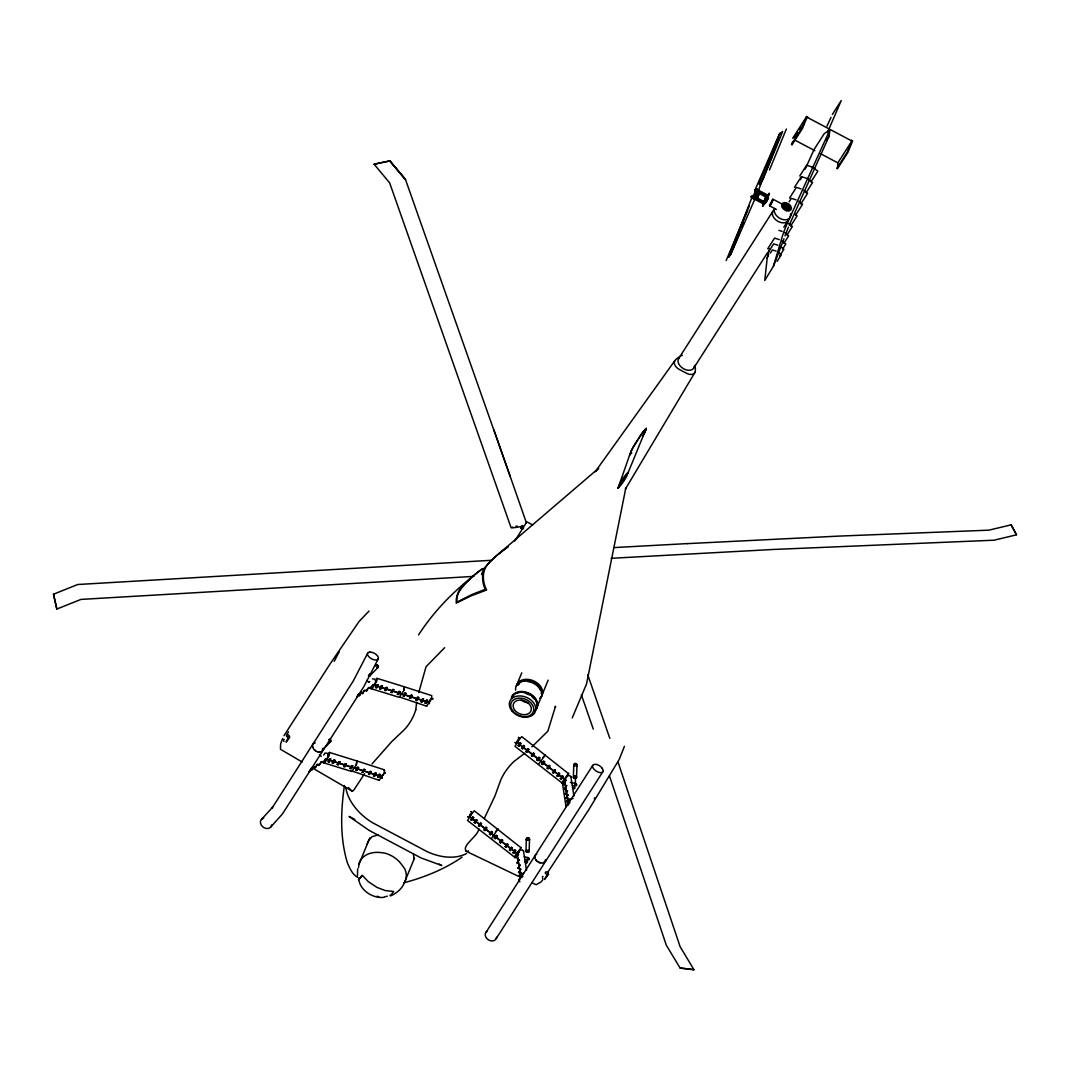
<?xml version="1.0" encoding="UTF-8"?>
<svg xmlns="http://www.w3.org/2000/svg" width="1070" height="1070" viewBox="0 0 1070 1070"><rect width="100%" height="100%" fill="white"/><g stroke="black" fill="none" stroke-linecap="round" stroke-linejoin="round"><path stroke-width="1.5" d="M414.157 858.942L413.314 853.566M526.707 851.145L526.975 852.068M574.697 764.461L576.061 764.502M575.446 785.487L575.433 776.874M381.789 776.539L326.938 759.218L324.772 762.696L323.969 762.295M326.938 759.218L329.333 755.233L329.413 752.437L327.674 754.818M354.197 768.126L326.751 759.499M354.371 767.832L381.602 776.954M429.765 700.676L429.07 703.07L429.204 702.375L374.339 685.041L372.186 688.518L371.37 688.117M374.339 685.041L376.747 681.055L377.188 679.022L376.413 678.567M525.958 851.158L526.32 839.482M529.142 851.533L529.516 839.856M573.373 776.994L573.747 765.304M576.569 777.368A1.618 1.11 1.8 0 0 574.376 776.138A1.618 1.11 1.8 0 0 573.975 778.024A1.618 1.11 1.8 0 0 576.569 777.368L576.931 765.679M357.634 868.853L357.474 875.768M731.786 249.591L728.657 257.201L730.716 254.526L729.606 254.071L752.036 197.228M753.333 196.398L754.016 196.077M755.206 191.904L756.49 190.661M755.527 190.901L755.473 191.945M755.835 193.67C752.103 192.52 757.052 196.84 755.888 193.563C752.317 192.172 756.196 197.04 756.022 193.857M757.239 191.423L757.44 192.199M756.249 192.225C757.868 192.867 757.212 189.858 756.811 192.279M471.255 814.029L469.034 816.57M470.345 814.885L472.017 812.906L471.429 813.829M517.318 740.213L518.228 740.601L517.118 741.537M523.457 528.045L522.949 527.082L523.444 528.647M382.364 774.841L382.003 777.128M383.729 774.332L382.859 775.161M430.381 699.459L430.969 698.536L430.247 701.224L430.367 699.74M369.324 675.331L369.377 674.742M769.437 248.628L767.177 258.258L764.769 280.447L773.409 266.269L783.962 238.757M415.789 709.798L416.658 702.188M790.195 223.068L829.049 136.264L829.892 129.871L824.208 133.696L814.056 149.559L805.215 169.113M807.85 117.152L806.646 116.51L801.831 128.199L791.466 144.396L792.067 144.718L792.576 141.935M851.426 140.224L852.63 140.865L847.814 152.555L837.462 168.752L837.85 162.881L851.854 140.986L807.074 117.259L803.57 122.742M536.806 854.087C532.365 855.773 535.896 861.658 539.2 862.5M538.625 862.259L542.811 863.142L545.526 860.895M545.566 860.695L545.566 859.571M344.42 785.474C340.768 811.006 339.832 838.278 347.496 863.169C349.943 868.425 352.217 874.337 357.581 877.306M318.338 751.902C314.085 751.822 309.377 744.172 315.222 742.834M317.75 751.769L321.682 751.728L323.3 748.492M534.866 855.706L534.719 857.257M545.433 861.323L545.58 859.772M752.798 197.121L752.785 195.957L753.922 195.743M752.879 196.011L753.494 195.623M756.811 192.359L755.821 191.209L757.038 190.607M755.875 191.436L757.694 191.463M756.209 191.557L755.567 191.022M756.998 189.938L758.229 190.447L756.998 189.938A1.471 1.07 22.4 0 0 755.153 190.219A1.471 1.07 22.4 0 0 755.861 191.824L755.928 192.038M757.694 192.212L756.53 192.052M757.159 191.53A1.471 1.07 22.4 0 0 757.948 191.089L756.958 192.453M521.277 528.406C524.287 530.8 519.057 526.079 522.24 528.206M521.571 527.59L522.521 528.968M521.933 527.858L521.424 527.778M522.548 528.419L522.066 527.135L522.173 527.991M358.691 878.002C359.052 889.758 372.467 898.626 383.715 897.355M418.758 692.584L426.034 666.744L444.625 647.698M526.614 861.898L525.517 861.898M594.358 799.049L594.773 797.765M751.421 197.642L751.728 197M755.794 189.724L756.115 189.082M755.835 189.443L755.473 190.126M755.928 190.754L756.905 188.949L756.222 190.714M756.276 195.181L755.848 195.93L756.249 195.181M756.584 194.272L756.918 193.55M758.068 191.262L779.321 137.602M757.426 192.48L757.774 191.169M758.536 190.246L768.247 195.355L763.391 203.781L763.712 202.524L755.353 198.084M757.667 195.141L758.269 194.031L757.747 194.9M764.528 200.291L763.712 201.427L757.092 197.843L757.707 196.211L759.392 193.469L766.013 197.295M757.6 195.636L756.971 196.813L757.386 195.93M763.432 202.778L763.017 203.701L763.552 202.792M762.669 205.908L763.218 204.25M765.639 202.899L765.157 203.501L765.398 202.511M769.383 193.456L767.618 196.479M769.223 193.563L767.083 198.726M769.892 205.213L769.771 205.935L776.432 209.466M428.816 703.578L429.538 703.578M555.263 707.257L555.531 706.213L547.84 731.198L531.897 746.847M773.409 266.269L782.424 236.095A57.512 5.109 -62.1 0 1 787.734 222.292L829.892 129.871L828.14 132.613M631.808 449.895L632.143 449.226A79.742 62.06 21.6 0 1 633.881 446.217L640.101 436.266A76.077 59.211 21.6 0 1 644.715 430.006L646.293 428.374L627.461 474.277A76.144 55.787 22.4 0 1 619.624 486.476L618.099 488.08L618.353 487.318M618.647 487.479L618.099 488.08L630.083 453.733A64.989 50.598 21.7 0 1 631.768 449.988M630.11 453.667L629.615 455.071L630.685 453.974M618.326 487.412L618.848 486.061M643.739 434.206A74.392 57.9 21.7 0 0 645.839 429.712L646.293 428.374L643.739 432.374M784.979 235.881L785.567 234.303M751.086 196.826L751.595 196.011L751.086 196.853M752.036 196.679L751.809 197.241M763.913 200.719L763.405 202.016L764.247 200.745M763.726 201.628L763.472 202.604L766.922 196.024M764.381 202.899L762.509 206.015M764.314 201.775C761.88 208.73 769.771 192.787 767.752 196.385M768.273 198.017L768.367 197.201M769.464 204.664L769.584 205.306M772.66 199.06L772.099 200.906M772.781 200.491L773.008 199.608M759.82 184.762L763.231 178.703L782.678 131.543L779.789 133.469L758.951 184.053M624.412 746.325L619.236 759.419L588.915 809.495L547.452 872.786M730.636 254.62L740.507 230.264M786.209 232.631L788.456 227.107M741.764 227.214L743.623 222.627M358.905 864.413L369.832 837.877M391.366 895.577C396.836 893.009 401.905 888.782 404.206 883.084L414.531 858.033M517.318 683.596L521.745 672.856M536.444 708.554L548.161 680.145M726.142 260.572L749.415 205.654M779.789 133.469L780.672 134.178M742.54 222.547L747.555 210.335M730.716 254.526L755.126 198.498M754.898 197.348L755.219 196.372L754.096 195.783M755.273 196.786L754.912 197.468L754.832 196.024M769.477 169.983L786.356 129.029M792.067 144.718L802.433 128.507L807.074 117.259M836.86 168.431L847.213 152.234L851.854 140.986M369.31 674.956L368.561 675.197M527.002 851.105L526.801 851.947M528.232 851.626L527.858 850.971M574.122 776.98L574.229 777.783M356.35 764.742L356.858 760.944L356.323 764.729L351.803 771.51L324.357 763.017M371.771 688.839L399.217 697.346L403.764 690.565L404.299 686.779L376.827 678.26M789.312 225.128L790.115 223.255M403.724 690.551L404.259 686.766L431.732 695.62L431.598 698.389L426.622 706.173L399.591 697.025M755.179 189.617L779.602 133.616M758.683 190.139L757.961 191.53M757.975 196.238L757.627 197.067M758.63 194.874L758.242 195.476L758.737 194.432M764.1 201.655L762.736 206.135L765.572 202.056M765.679 198.097L766.414 196.291L765.384 197.709M766.187 197.148L764.823 199.916M764.542 201.882L763.833 204.022L764.823 202.805M767.578 197.696L768.287 195.569M767.792 197.83L768.501 195.69L767.524 196.907M768.086 197.736L766.053 201.722M768.367 197.883L767.631 199.421M772.42 200.036L771.363 202.417M781.996 205.948L782.29 205.266M282.614 738.554L280.621 743.891L280.447 749.281L302.221 762.014M521.117 847.841L474.331 810.819L471.897 813.601L467.563 820.489L514.496 857.057L516.328 855.211M568.544 773.677L521.759 736.641L519.311 739.437L514.991 746.312L561.924 782.892L564.412 780.137M497.924 828.996L491.625 838.399M538.758 764.047L545.352 754.818L542.905 757.614M514.496 857.057L516.917 853.178L469.931 816.678M561.924 782.892L564.345 779L517.345 742.513M800.413 179.747L801.791 176.71M468.673 580.207C463.002 586.4 455.9 592.646 456.957 602.035L472.244 594.385L485.218 589.329L484.697 588.219A40.486 27.325 32.6 0 1 482.771 574.951L483.051 573.68L481.58 574.617L483.734 568.732L490.943 560.827A225.168 151.967 32.6 0 1 508.33 546.837M826.949 126.14L831.015 117.366M767.31 198.846L769.156 193.336L767.698 195.168M769.771 205.935L772.874 199.702M772.299 201.815L772.674 201.026M484.295 818.483L495.009 795.826L500.533 780.552A85.118 53.166 -10.4 0 1 513.707 761.693L524.755 753.213M286.987 734.568L288.485 731.8M764.408 200.143L764.836 199.287M764.582 200.625L765.144 199.528M765.224 199.18L765.598 198.431M764.782 202.872L767.364 198.07M766.749 199.943L767.591 198.191M767.685 199.368L766.789 201.08M771.737 201.521L770.387 204.009M284.005 735.692L330.215 663.734L358.998 621.576L369.03 611.05M367.585 653.369L353.18 681.149L271.967 808.198L272.663 807.168L261.495 819.379M378.298 658.745L363.894 686.539L282.44 813.962L270.576 827.217M757.293 196.064L757.333 196.225M757.894 196.385L757.6 197.214M765.652 201.347L766.535 199.715M765.879 201.468L766.762 199.836M771.403 203.514L771.858 202.671M758.403 190.34L757.64 190.982M757.774 196.853L759.392 193.469M764.421 200.598L764.836 199.756M765.732 198.431L766.856 196.546M766.16 201.04L764.06 204.156L765.358 201.936M766.789 201.026L765.919 202.551M770.935 203.193L769.972 204.691M478.758 828.702C478.838 835.857 460.488 845.902 466.56 851.386L468.66 851.038M694.965 372.373L625.455 488.95L625.83 487.947L586.561 683.904L572.236 717.93M758.523 190.139L758.416 190.393M765.745 197.642L766.775 196.131M765.639 202.39L766.08 201.628M770.922 204.129L769.811 205.52M358.477 879.767L362.248 875.26L368.254 881.613L377.028 887.431L385.24 890.548L393.693 891.484L390.296 895.951L390.015 895.282M799.771 175.948L806.606 165.261L812.826 167.254L817.828 171.213L810.993 181.9M794.502 187.317L801.336 176.63L807.556 178.61L812.558 182.582L806.018 192.827M789.553 198.057L796.388 187.37L801.055 188.855M767.725 248.788L774.56 238.102L779.227 239.6M485.579 933.027L592.606 765.585M496.266 938.47L603.052 771.416M514.737 541.072L526.881 521.839L532.686 524.915M767.993 252.734L773.677 243.866L777.917 245.217M781.301 253.363L783.895 249.283L780.471 246.582M323.728 755.099L325.039 753.039L327.54 753.36L328.383 756.289L326.403 759.379L309.712 770.239M326.296 759.272L323.488 763.084M372.454 678.861L374.955 679.183L375.797 682.112L370.902 688.919M418.557 634.898C432.414 613.551 450.002 594.706 469.89 578.857M792.723 138.284L806.646 116.51M793.94 137.789L797.444 132.319M799.196 129.577L800.948 126.849M832.366 114.436L841.234 100.567L827.712 131.864M678.407 358.972L772.714 211.499M826.508 140.224L829.049 136.264M785.527 207.928L785.795 207.5A1.511 1.016 32.6 0 1 785.273 206.965M786.41 208.396L787.226 207.112L785.888 208.168A2.18 1.471 32.6 0 1 785.059 205.306A2.18 1.471 32.6 0 1 788.376 206.777A2.18 1.471 32.6 0 1 786.41 208.396L785.808 208.128M693.989 367.639L767.645 252.48M783.815 227.201L788.296 220.179M618.099 488.08L628.21 472.258L626.645 473.849A76.144 55.787 22.4 0 0 618.875 486.074M782.665 248.976L785.781 244.054L782.036 241.084M780.458 254.687L781.06 253.75M517.492 741.711L516.556 742.754L517.158 741.831M518.669 739.851L517.746 740.895L519.445 738.728L518.509 738.367M518.589 852.121L518.161 852.897M564.264 780.712L565 779.655M517.719 854.529L518.308 853.606M518.896 852.683L519.485 851.76M565.495 780.418L565.722 779.428M519.86 877.052L522.173 873.428M521.919 877.32L522.815 876.45M568.317 805.068L568.745 804.078M569.347 803.142L569.935 802.219M789.138 201.775L791.345 198.351L796.013 199.836M770.413 253.001L772.393 249.925L776.124 251.116M783.922 243.278L788.657 235.828L784.899 232.859M779.575 256.051L780.164 255.141M787.012 234.945L792.375 226.519L788.617 223.55M777.087 261.414L781.381 254.687L778.371 252.306M800.775 204.009L807.609 193.309L803.864 190.34M795.746 214.99L802.58 204.303L798.822 201.334M790.596 226.104L797.137 215.846L794.635 213.866M286.158 741.323L289.221 736.695M289.85 737.029L286.212 742.272M752.892 195.797L752.625 196.439A1.685 1.23 22.4 0 0 752.611 198.512A1.471 1.07 22.4 0 1 752.825 196.666A1.471 1.07 22.4 0 1 754.979 197.549A1.471 1.07 22.4 0 1 753.788 198.846M752.932 196.158L753.761 196.211M757.841 191.704L757.172 192.453M544.817 878.644L547.88 874.016A1.498 1.097 33.4 0 0 546.783 871.916A1.498 1.097 33.4 0 0 545.459 873.307A1.498 1.097 33.4 0 0 547.88 874.016M548.669 874.11L544.577 879.513M757.694 196.974L757.092 197.843M765.692 202.257L765.023 203.246M769.624 205.213L770.146 204.544M360.296 878.176L362.008 875.648M674.729 360.831L595.241 471.723L598.678 468.232L498.647 553.885M542.918 879.66L541.099 881.907L536.123 884.756L531.616 882.603M495.477 831.778L497.951 829.009M364.576 773.744L353.488 790.583L351.629 790.81L348.392 787.52M757.948 191.423L757.573 192.065M522.32 525.544C526.346 526.039 506.953 529.155 512.704 527.109M356.698 697.145L356.818 697.025M369.003 682.165L369.712 681.563M372.052 763.9L391.633 741.724L404.366 729.633A85.279 59.733 58.8 0 0 415.789 709.798M574.256 776.833L574.403 777.903L575.553 777.783M574.563 776.847L574.55 777.622M527.336 838.385L528.513 838.318M756.436 191.811L757.159 191.771A1.685 1.23 22.4 0 0 758.175 190.219M754.832 197.402L755.112 196.372M517.158 742.807L564.158 779.294M469.743 816.972L516.73 853.472M369.805 675.825L377.469 668.014M322.391 750.003L330.068 742.192M564.345 779L568.732 773.249M516.917 853.178L521.317 847.413M470.813 814.778L469.904 814.39M469.757 579.191L468.045 580.662L470.586 578.255A262.524 177.179 32.6 0 1 482.557 568.651M383.903 770.119L384.692 770.507L383.755 773.583L379.208 780.351L351.401 770.801L352.19 771.202M757.975 189.885A1.685 1.23 22.4 0 0 755.393 189.377A1.685 1.23 22.4 0 0 755.982 191.45L756.878 191.142L756.089 190.941M334.174 661.38L339.284 651.643M544.336 862.567L543.493 862.942M523.564 872.933L518.576 879.981L519.886 881.733M462.026 857.204C444.398 869.281 424.362 877.4 403.764 882.817M357.126 696.062L373.711 685.094M575.553 777.93L575.874 777.021L574.643 776.807M526.828 851.158L528.326 851.198M527.991 851.827L528.152 850.918M528.125 852.108L528.446 851.198M373.055 684.813L372.199 685.736L373.162 684.706M330.041 740.828L330.108 739.945M511.099 527.737L389.64 182.863L374.085 164.191L389.828 160.915L405.517 179.573L510.029 475.989M389.868 160.941L405.517 179.573L389.828 160.915L374.085 164.245M387.38 896.192L384.491 896.914M53.5 594.291L56.804 609.057L80.959 599.414L473.983 576.382M263.742 818.175L262.498 818.617A5.872 4.708 37.4 0 0 260.92 824.355L261.682 825.639A6.072 4.882 37.4 0 0 268.329 828.421L269.573 827.979A5.872 4.708 37.4 0 0 271.606 824.943M757.252 192.319L757.466 191.383M752.972 195.81L754.109 195.877M754.872 193.255L754.216 194.299L755.34 194.9M515.954 526.306L517.131 526.025M1016.5 534.719L1011.137 524.862L988.814 530.172L839.602 536.07L687.475 543.627M617.925 761.8L680.132 946.723L693.962 969.741L680.145 968.123L666.289 945.144L609.432 775.857M521.585 529.102L522.32 529.075M680.212 968.042L685.964 968.604M573.132 798.461L570.123 799.343L566.003 806.553L562.419 782.946L567.408 775.91L569.548 775.589L570.885 776.553L573.948 796.16M611.13 558.313L772.58 549.498L994.07 540.203L1016.473 534.826L1011.137 524.862M614.327 547.572L687.515 543.587M492.253 560.239L77.695 584.514L53.513 594.224L56.83 609.031M378.111 834.921L372.133 836.686L368.909 840.111A24.717 18.11 22.4 0 0 367.117 844.484M756.824 190.554L755.901 191.624M757.426 191.998L756.276 191.383M753.32 196.051L752.611 196.8M319.729 752.076L318.592 751.942M575.098 777.89L574.403 777.743M572.517 785.634L575.78 785.768A1.605 1.083 32.6 0 0 575.392 783.347L570.39 782.411M525.089 859.798L528.353 859.946A1.605 1.083 32.6 0 0 527.978 857.525L524.22 856.816M596.097 764.502L594.853 764.368A5.872 3.023 32.7 0 0 592.793 767.444L593.409 768.528A6.072 3.13 32.7 0 0 599.561 772.513L600.805 772.647A5.872 3.023 32.7 0 0 602.865 769.557L602.236 768.487M686.86 968.724L693.922 969.714M564.572 779.575L568.143 802.433M564.385 779.87L567.969 802.727M517.158 853.753L520.876 876.638M516.97 854.034L520.689 876.932M756.075 191.048L756.824 191.276M540.631 862.982L539.454 862.607M377.081 896.232L378.78 896.727M374.166 685.322L429.016 702.656M329.413 752.437L356.858 760.944M778.973 230.384L782.09 231.374M356.885 760.957L384.317 769.798M431.825 699.111L430.969 698.576M759.794 183.518L760.462 184.174M465.517 850.944L518.094 876.129M794.528 139.929L814.858 150.696M820.422 153.652L837.85 162.881M773.222 199.354L781.22 203.581M757.921 191.436L767.605 196.572M753.333 198.565L763.017 203.701M354.812 819.473L349.061 816.437L369.284 830.494L421.018 857.913L441.803 865.55L438.927 864.025M313.697 768.701L352.391 791.265M377.242 665.54L377.697 666.062A1.618 1.177 44.5 0 1 377.014 668.054M315.556 750.672L314.54 749.896M755.567 192.172L756.008 192.56A1.672 1.23 22.4 0 1 754.698 190.768A1.672 1.23 22.4 0 1 756.905 190.366M526.52 870.325L523.457 850.73L522.133 849.767L519.124 850.65L515.004 857.859M562.432 783.695L563.73 784.698M536.645 860.775L535.829 859.865M366.783 680.373L368.709 682.245M319.382 754.551L321.308 756.423M522.508 527.109L522.695 527.871M572.57 788.015L573.747 788.028M526.172 861.912L525.999 862.661L525.076 861.912M755.259 191.771L755.286 191.343M522.093 528.446L521.799 527.55M426.275 705.438L426.622 706.173M378.874 779.615L379.208 780.351M522.789 528.513L522.601 527.443M521.692 527.523L522.013 528.526L521.531 527.711M312.734 747.382L312.44 746.419M756.062 191.69L756.022 191.276A1.471 1.07 22.4 0 1 755.554 189.497A1.471 1.07 22.4 0 1 757.814 189.952M752.785 196.706L752.691 196.492A1.685 1.23 22.4 0 1 755.166 197.522A1.685 1.23 22.4 0 1 753.815 199.007M587.711 674.702L609.833 738.407M493.912 429.872L526.4 522.748M581.398 694.911L593.288 729.111M521.558 528.58L521.13 527.791M570.885 776.553L570.898 777.301M523.457 850.73L523.471 851.466M345.69 787.172A46.358 31.284 32.6 0 0 372.668 822.79L427.211 851.68A46.358 31.284 32.6 0 0 466.56 853.526M680.707 356.042A40.887 27.593 32.6 0 0 675.157 360.256A7.356 4.962 32.6 0 0 678.567 369.03L687.207 373.617A7.356 4.962 32.6 0 0 695.339 370.956A40.887 27.593 32.6 0 0 695.018 365.351M681.523 355.641A40.887 27.593 32.6 0 1 682.366 355.253M504.96 549.03A224.071 151.218 32.6 0 0 488.388 563.582A40.285 27.191 32.6 0 0 485.446 587.47L486.623 590.011L470.519 596.084L456.194 603.172L456.301 599.2A47.401 31.993 32.6 0 1 462.039 586.614A263.608 177.901 32.6 0 1 481.915 569.227M694.376 366.074A8.934 6.032 32.6 0 1 685.75 369.738L683.636 368.802A8.934 6.032 32.6 0 1 679.33 357.701M788.697 218.601A8.934 6.032 32.6 0 1 780.057 222.279L777.957 221.343A8.934 6.032 32.6 0 1 775.028 209.332M631.741 452.77A72.145 56.162 21.7 0 1 631.22 453.386M643.324 434.982A74.392 57.9 21.7 0 1 642.428 436.507M640.769 435.102A74.017 54.222 22.4 0 0 640.328 435.798L634.202 445.321A74.017 54.222 22.4 0 0 632.517 448.183M641.238 434.407A74.017 54.222 22.4 0 1 645.25 429.404M785.353 205.881A1.511 1.016 32.6 0 1 787.868 206.991M790.449 213.853A8.934 6.032 32.6 0 1 781.969 219.283L779.87 218.347A8.934 6.032 32.6 0 1 774.626 208.516M752.745 197.214A1.672 1.23 22.4 0 1 753.12 195.502A1.672 1.23 22.4 0 1 755.38 196.184A1.672 1.23 22.4 0 1 755.005 197.897M758.055 191.062A1.672 1.23 22.4 0 1 757.025 192.199M755.781 191.945A1.672 1.23 22.4 0 1 754.979 190.126A1.672 1.23 22.4 0 1 757.119 189.871M757.854 191.048A1.471 1.07 22.4 0 1 756.945 192.038M757.547 190.901A1.672 1.23 22.4 0 1 757.185 192.613M752.825 198.003A1.672 1.23 22.4 0 1 752.705 196.118A1.672 1.23 22.4 0 1 755.086 196.586A1.672 1.23 22.4 0 1 754.805 198.405M754.43 198.485A1.672 1.23 22.4 0 1 754.016 198.498M752.705 197.656A1.471 1.07 22.4 0 1 752.932 196.198A1.471 1.07 22.4 0 1 754.845 196.586A1.471 1.07 22.4 0 1 754.952 198.097M517.84 685.402A12.546 9.189 22.4 0 1 519.498 683.583M527.67 681.563A12.546 9.189 22.4 0 1 540.203 689.869M515.606 690.19A13.723 10.045 22.4 0 1 530.921 681.577A13.723 10.045 22.4 0 1 540.858 697.867M521.331 700.088A9.443 6.915 22.4 0 0 514.831 710.253A9.443 6.915 22.4 0 0 530.533 711.764A9.443 6.915 22.4 0 0 521.331 700.088A9.443 6.915 22.4 0 0 528.018 702.816M518.281 684.332A12.546 9.189 22.4 0 1 532.82 681.684A12.546 9.189 22.4 0 1 541.273 693.801M511.299 698.188A13.723 10.045 22.4 0 1 529.824 693.627A13.723 10.045 22.4 0 1 534.625 710.547M516.315 686.017A13.723 10.045 22.4 0 1 534.839 681.456A13.723 10.045 22.4 0 1 539.641 698.376M511.995 696.503A13.723 10.045 22.4 0 1 531.054 695.273A13.723 10.045 22.4 0 1 534.318 711.282M512.998 696.129A12.934 9.47 22.4 0 1 514.71 694.256M517.091 692.919A12.934 9.47 22.4 0 1 530.961 694.978A12.934 9.47 22.4 0 1 536.699 705.906M526.092 693.574A12.934 9.47 22.4 0 1 529.209 694.858M531.977 696.69A12.934 9.47 22.4 0 1 534.211 698.951M375.155 665.808A1.618 1.177 44.5 0 1 377.362 666.088A1.618 1.177 44.5 0 1 377.188 668.161M375.316 665.66A1.618 1.177 44.5 0 1 377.656 666.102M369.698 673.899A1.618 1.177 44.5 0 1 368.454 675.839M376.172 664.978A1.444 1.057 44.5 0 1 378.258 665.901A1.444 1.057 44.5 0 1 377.188 667.292M369.672 674.408A1.471 1.07 44.5 0 1 368.655 675.999M328.931 739.611A1.618 1.177 44.5 0 1 330.429 741.336A1.618 1.177 44.5 0 1 329.092 742.339M329.092 739.464A1.618 1.177 44.5 0 1 330.576 741.349A1.618 1.177 44.5 0 1 328.878 742.045M329.961 739.156A1.444 1.057 44.5 0 1 330.095 741.51M322.525 748.411A1.618 1.177 44.5 0 1 322.605 749.776M574.443 786.918A1.605 1.083 32.6 0 1 573.868 788.764M574.042 766.133A1.618 1.11 1.8 0 1 574.376 764.595A1.618 1.11 1.8 0 1 576.636 764.863A1.618 1.11 1.8 0 1 576.302 766.401M574.055 765.893A1.618 1.11 1.8 0 1 574.389 764.355A1.618 1.11 1.8 0 1 576.636 764.622A1.618 1.11 1.8 0 1 576.302 766.16M574.042 764.756A1.444 0.99 1.8 0 1 574.737 763.525A1.444 0.99 1.8 0 1 576.61 763.926A1.444 0.99 1.8 0 1 576.248 765.224M527.015 861.096A1.605 1.083 32.6 0 1 526.44 862.942M526.908 852.349A1.618 1.11 1.8 0 1 526.293 850.637A1.618 1.11 1.8 0 1 528.847 850.703A1.618 1.11 1.8 0 1 528.139 852.389M526.908 840.512A1.618 1.11 1.8 0 1 526.654 838.96A1.618 1.11 1.8 0 1 528.914 838.813A1.618 1.11 1.8 0 1 529.182 840.378M526.921 840.284A1.618 1.11 1.8 0 1 526.654 838.72A1.618 1.11 1.8 0 1 528.928 838.586A1.618 1.11 1.8 0 1 529.182 840.137M527.069 839.348A1.444 0.99 1.8 0 1 526.828 837.957A1.444 0.99 1.8 0 1 528.861 837.823A1.444 0.99 1.8 0 1 529.088 839.214M596.191 764.368A6.072 3.13 32.7 0 1 602.33 768.354M496.587 937.24A5.872 4.748 32.4 0 1 493.323 940.784L491.906 940.918A6.072 4.909 32.4 0 1 485.767 936.932L485.312 935.581A5.872 4.748 32.4 0 1 487.265 931.194M812.438 167.95A17.254 1.538 -62.1 0 0 812.826 167.254A17.254 1.538 -62.1 0 0 812.665 167.401M767.177 258.258A27.98 2.488 -62.1 0 1 768.741 254.098M631.126 451.018A74.017 54.222 22.4 0 1 632.143 448.892M645.839 429.712A74.017 54.222 22.4 0 1 643.458 434.647M358.584 867.623A24.704 18.096 22.4 0 1 380.091 852.496L385.294 853.205A24.717 18.11 22.4 0 1 400.822 863.477L404.781 868.84A24.704 18.096 22.4 0 1 404.179 883.071M284.072 741.43A1.498 1.097 33.4 0 1 283.59 740.841M283.51 739.918A1.498 1.097 33.4 0 1 284.205 739.41M542.891 878.51A1.498 1.097 33.4 0 1 542.41 877.935M542.49 876.771A1.498 1.097 33.4 0 1 543.025 876.49M328.156 761.706L329.413 761.853L328.156 761.706M329.694 758.897L330.951 759.045L329.734 758.791M332.222 762.964L333.479 763.111L332.222 762.964M333.76 760.155L335.017 760.302L333.76 760.155M337.224 764.515L338.481 764.662L337.224 764.515M338.762 761.706L340.019 761.853L338.762 761.706M343.657 766.508L344.914 766.655L343.657 766.508M345.195 763.699L346.453 763.846L345.195 763.699M349.984 768.461L351.241 768.608L349.984 768.461M351.522 765.665L352.779 765.812L351.522 765.665M355.762 770.159L357.019 770.32L355.762 770.159M357.3 767.351L358.557 767.511L357.3 767.351M362.088 772.192L363.345 772.353L362.088 772.192M363.626 769.397L364.883 769.544L363.626 769.397M368.521 774.265L369.779 774.426L368.561 774.158M370.059 771.47L371.317 771.63L370.059 771.47M373.51 775.884L374.767 776.044L373.51 775.884M375.557 687.528L376.827 687.676L375.557 687.528M375.048 773.075L376.306 773.236L375.048 773.075M377.108 684.72L378.365 684.867L377.108 684.72M377.576 777.194L378.834 777.355L377.576 777.194M379.636 688.786L380.893 688.933L379.636 688.786M379.114 774.386L380.372 774.546L379.114 774.386M381.174 685.99L382.431 686.124L381.174 685.99M384.625 690.337L385.895 690.484L384.625 690.337M386.163 687.528L387.434 687.676L386.216 687.422M391.072 692.33L392.329 692.477L391.072 692.33M392.61 689.521L393.867 689.668L392.61 689.521M397.398 694.283L398.655 694.43L397.398 694.283M398.936 691.487L400.193 691.635L398.936 691.487M403.163 695.981L404.433 696.142L403.163 695.981M404.701 693.173L405.971 693.333L404.701 693.173M409.489 698.014L410.746 698.175L409.489 698.014M411.027 695.219L412.298 695.38L411.081 695.112M415.922 700.088L417.18 700.248L415.976 699.981M417.46 697.292L418.718 697.453L417.46 697.292M420.925 701.706L422.182 701.866L420.925 701.706M422.463 698.897L423.72 699.058L422.503 698.79M424.991 703.017L426.248 703.177L424.991 703.017M426.529 700.208L427.786 700.368L426.569 700.101M516.262 857.712L516.636 856.99L516.262 857.712M517.077 862.982L517.465 862.259L517.077 862.982M518.027 855.144L518.468 854.462L518.027 855.144M517.92 868.345L518.295 867.623L517.92 868.345M518.856 860.427L519.298 859.732L518.856 860.427M518.562 872.505L518.95 871.782L518.562 872.505M519.097 875.902L519.485 875.18L519.097 875.902M519.699 865.777L520.127 865.095L519.699 865.777M520.341 869.95L520.782 869.268L520.341 869.95M520.876 873.334L521.264 872.612L520.876 873.334M563.676 783.548L564.064 782.812L563.676 783.548M564.505 788.817L564.947 788.122L564.505 788.817M565.455 780.98L565.843 780.257L565.455 780.98M565.334 794.167L565.776 793.485L565.334 794.167M566.284 786.249L566.659 785.527L566.284 786.249M565.99 798.34L566.431 797.658L565.99 798.34M566.525 801.724L566.953 801.042L566.525 801.724M567.113 791.613L567.501 790.89L567.113 791.613M567.769 795.772L568.157 795.05L567.769 795.772M568.304 799.17L568.678 798.447L568.304 799.17M470.706 819.62L471.763 820.275L470.706 819.62M472.646 817.025L473.689 817.681L472.646 817.025M474.211 822.322L475.254 822.977L474.211 822.322M476.137 819.714L477.193 820.382L476.137 819.714M478.504 825.625L479.547 826.281L478.544 825.518M480.43 823.031L481.487 823.686L480.43 823.031M484.028 829.892L485.084 830.547L484.028 829.892M485.967 827.297L487.01 827.953L486.007 827.177M489.471 834.078L490.528 834.734L489.471 834.078M491.397 831.484L492.454 832.139L491.397 831.484M518.134 745.456L519.177 746.111L518.134 745.456M520.06 742.861L521.117 743.516L520.114 742.74M521.625 748.144L522.682 748.799L521.625 748.144M523.564 745.549L524.608 746.205L523.605 745.429M525.918 751.461L526.975 752.116L525.918 751.461M527.858 748.853L528.914 749.522L527.858 748.853M531.456 755.714L532.512 756.383L531.456 755.714M533.382 753.12L534.438 753.775L533.382 753.12M536.899 759.914L537.942 760.569L536.899 759.914M538.825 757.306L539.882 757.975L538.825 757.306M494.286 837.984L495.33 838.653L494.286 837.984M496.212 835.389L497.256 836.058L496.212 835.389M499.677 842.237L500.72 842.893L499.677 842.237M501.603 839.629L502.646 840.298L501.603 839.629M505.16 846.544L506.19 847.213L505.16 846.544M507.086 843.949L508.13 844.618L507.086 843.949M509.414 849.901L510.457 850.57L509.414 849.901M511.34 847.306L512.383 847.975L511.34 847.306M512.878 852.63L513.921 853.298L512.878 852.63M514.804 850.035L515.847 850.703L514.844 849.914M541.714 763.819L542.757 764.488L541.714 763.819M543.64 761.225L544.683 761.893L543.64 761.225M547.104 768.059L548.148 768.728L547.104 768.059M549.03 765.465L550.074 766.133L549.084 765.344M552.575 772.38L553.618 773.048L552.575 772.38M554.501 769.785L555.544 770.453L554.554 769.664M556.828 775.723L557.871 776.392L556.828 775.723M558.767 773.128L559.797 773.797L558.808 773.021M560.292 778.465L561.335 779.12L560.292 778.465M562.231 775.857L563.261 776.526L562.231 775.857M467.764 816.758L468.513 817.212L467.857 816.637M470.987 811.689L471.75 812.157L471.027 811.622M515.178 742.58L515.967 742.981L515.178 742.58M518.415 737.524L519.164 737.992L518.522 737.404M527.296 858.367C529.235 859.21 528.112 857.765 527.363 858.274M574.724 784.203L575.928 784.858L574.724 784.203M574.991 783.775L576.195 784.43L574.991 783.775M381.428 777.676L382.204 778.104L381.428 777.676M384.665 772.607L385.401 773.115L384.785 772.5M432.079 698.429L432.855 698.87L432.079 698.429M309.056 771.644L309.939 770.855L309.11 771.55M310.674 768.996L311.544 768.207L310.674 768.996M311.691 769.932L312.574 769.143L311.691 769.932M313.309 767.284L314.179 766.495L313.363 767.19M314.928 767.832L315.797 767.029L314.928 767.832M316.546 765.184L317.375 764.368L316.546 765.184M319.087 765.117L319.97 764.314L319.141 765.023M320.706 762.469L321.575 761.666L320.706 762.469M323.193 762.442L324.063 761.653L323.234 762.348M324.798 759.794L325.681 759.005L324.798 759.794M358.089 694.818L358.958 694.029L358.089 694.818M359.105 695.754L359.975 694.965L359.105 695.754M360.71 693.106L361.593 692.317L360.71 693.106M362.342 693.654L363.212 692.852L362.342 693.654M363.947 691.006L364.83 690.203L364.001 690.912M366.502 690.939L367.385 690.15L366.502 690.939M368.12 688.291L368.989 687.502L368.12 688.291M370.594 688.278L371.477 687.475L370.688 688.371M369.912 652.085L368.829 652.272A5.872 3.049 29.3 0 0 368.401 656.218L369.337 657.234A6.072 3.156 29.3 0 0 375.971 660.016L377.055 659.842A5.872 3.049 29.3 0 0 377.483 655.897L376.546 654.867A6.072 3.156 29.3 0 0 369.912 652.098M786.33 209.466L785.46 209.078A3.665 2.474 32.6 0 1 784.056 204.263A3.665 2.474 32.6 0 1 789.647 206.737A3.665 2.474 32.6 0 1 786.33 209.466M786.249 210.656L784.992 210.108A5.323 3.598 32.6 0 1 782.946 203.099A5.323 3.598 32.6 0 1 791.051 206.697A5.323 3.598 32.6 0 1 786.249 210.656M786.102 205.681A1.511 1.016 32.6 0 0 788.496 206.497A1.511 1.016 32.6 0 0 787.413 204.464A1.511 1.016 32.6 0 0 786.102 205.681M511.794 710.774A13.723 10.045 22.4 0 0 534.625 712.981A13.723 10.045 22.4 0 0 521.237 696.008A13.723 10.045 22.4 0 0 511.794 710.774M512.864 711.015A11.944 8.747 22.4 0 0 532.74 712.928A11.944 8.747 22.4 0 0 521.09 698.162A11.944 8.747 22.4 0 0 512.864 711.015M574.068 778.184A1.471 1.003 1.8 0 0 576.449 777.582A1.471 1.003 1.8 0 0 574.443 776.459A1.471 1.003 1.8 0 0 574.068 778.184M286.64 736.214A1.498 1.097 33.4 0 0 289.06 736.936A1.498 1.097 33.4 0 0 287.977 734.822A1.498 1.097 33.4 0 0 286.64 736.214"/></g></svg>
